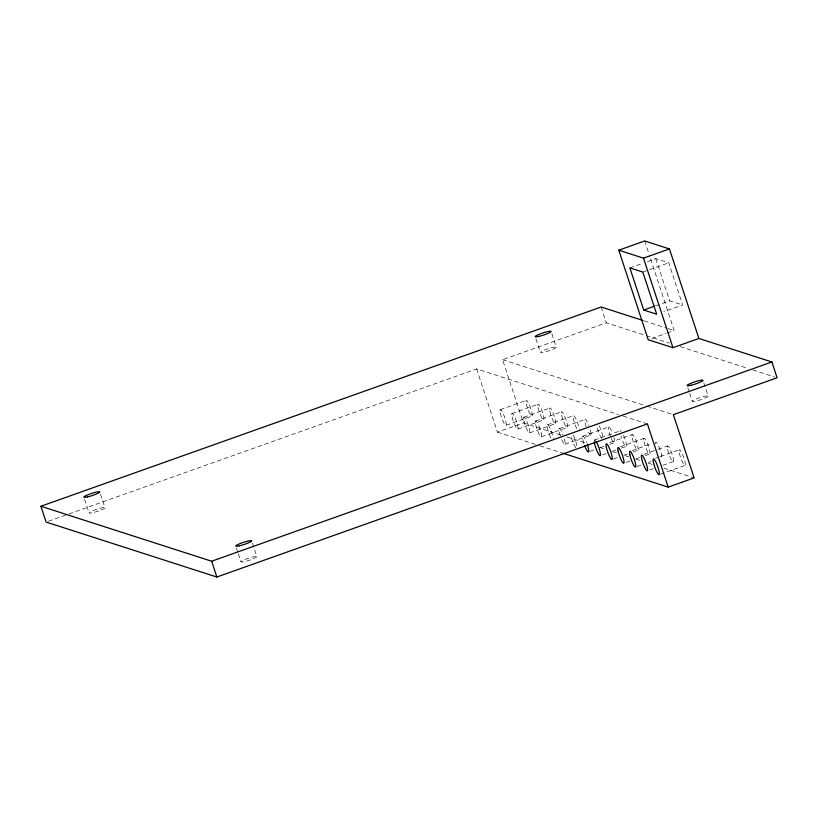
<?xml version="1.0" encoding="UTF-8"?>
<svg xmlns="http://www.w3.org/2000/svg" width="818" height="818" viewBox="0 0 818 818"><rect width="100%" height="100%" fill="white"/><g stroke="black" fill="none" stroke-linecap="round" stroke-linejoin="round"><path stroke-width="0.61" stroke-dasharray="4.09 3.07" d="M629.87 267.895L642.836 263.284M647.549 261.607L655.801 258.662L668.756 262.834L682.611 304.981L663.746 311.689M642.815 272.057L668.756 262.834M48.497 521.199L67.741 514.358M68.947 513.929L476.659 368.938L618.347 414.552M560.923 435.012L523.377 422.926L502.6 359.716L606.342 322.813L645.095 335.298M655.515 305.84L669.656 300.809L682.611 304.981M651.762 338.488L665.913 333.458M667.089 333.038L674.165 330.523L649.492 255.492M500.187 409.726L526.127 400.503M511.966 413.519L537.907 404.296M523.745 417.313L549.676 408.08M506.127 425.288L532.058 416.065M476.659 368.938L497.446 432.149L523.377 422.926M535.514 421.096L561.455 411.873M517.896 429.082L543.837 419.849M547.293 424.89L573.234 415.667M529.675 432.865L555.616 423.642M559.072 428.683L585.013 419.46M541.455 436.659L567.385 427.436M582.62 436.27L608.561 427.037A8.395 1.483 70.4 0 1 612.559 433.325M565.003 444.246L590.944 435.023A8.395 1.483 70.4 0 0 589.737 427.804M594.4 440.053L620.341 430.83M609.717 442.589L632.11 434.624M589.737 451.403L595.627 449.307M600.351 447.63L603.878 446.372M609.778 444.276L614.492 442.599M620.31 446.802L643.889 438.417M602.692 454.777L606.23 453.52M612.12 451.424L616.833 449.747M621.557 448.07L626.271 446.393M632.089 450.595L652.13 443.468M613.285 458.99L619.185 456.894M623.899 455.217L627.437 453.959M633.326 451.863L638.05 450.186M643.858 454.379L656.834 449.767M658.009 449.348L667.437 445.994M626.24 462.364L629.778 461.107M635.678 459L640.392 457.323M645.105 455.646L649.819 453.97M655.637 458.172L659.175 456.914M660.351 456.495L679.216 449.788M636.844 466.567L641.557 464.89M648.633 462.374L650.985 461.536M649.799 469.941L653.326 468.683M662.764 465.33L673.378 461.556M660.392 474.154L685.147 465.35M644.236 320.891L666.977 328.212M668.173 328.591L674.165 330.523M646.312 335.687L669.318 343.09M680.218 346.597L748.041 368.437M752.877 369.992L774.677 377.006M502.6 359.716L645.494 405.718M646.711 406.106L672.14 414.297M623.193 416.117L647.416 423.908M566.976 436.965L587.559 443.591M599.676 447.487L605.729 449.44M612.999 451.781L616.629 452.947M625.105 455.677L628.735 456.843M636.005 459.184L639.635 460.36M648.112 463.09L652.958 464.644M663.858 468.152L694.134 477.896M497.446 432.149L538.612 445.411M539.829 445.8L561.629 452.814M703.766 382.671L708.214 396.219A8.395 1.115 -18.2 0 1 695.985 401.096A8.395 1.115 -18.2 0 1 696.517 398.908A8.395 1.115 -18.2 0 1 708.214 396.219M655.801 258.662L669.656 300.809M644.717 240.973L649.093 254.275M687.815 387.722L689.298 392.231M689.666 393.366L692.263 401.27M601.148 307.016L606.342 322.813M551.853 333.764L556.301 347.313A8.395 1.115 -18.2 0 1 544.072 352.19A8.395 1.115 -18.2 0 1 544.614 350.002A8.395 1.115 -18.2 0 1 556.301 347.313M535.902 338.816L540.361 352.364M252.445 543.172L256.903 556.71A8.395 1.115 -18.2 0 1 244.674 561.598A8.395 1.115 -18.2 0 1 245.206 559.41A8.395 1.115 -18.2 0 1 256.903 556.71M236.504 548.224L237.987 552.733M238.355 553.868L240.952 561.761M100.532 494.266L104.99 507.804A8.395 1.115 -18.2 0 1 92.761 512.692A8.395 1.115 -18.2 0 1 93.293 510.504A8.395 1.115 -18.2 0 1 104.99 507.804M84.591 499.317L89.039 512.855M655.545 444A8.395 1.483 70.4 0 1 659.666 448.489A8.395 1.483 70.4 0 1 660.688 457.466M623.531 435.156A8.395 1.483 70.4 0 1 626.107 446.516A8.395 1.483 70.4 0 1 620.923 436.014M620.167 431.485A8.395 1.483 70.4 0 1 621.251 431.127M613.909 437.415A8.395 1.483 70.4 0 1 614.328 442.732A8.395 1.483 70.4 0 1 611.291 438.274M610.494 436.321A8.395 1.483 70.4 0 1 608.561 427.037M601.803 438.52A8.395 1.483 70.4 0 1 596.925 426.587M599.165 425.841A8.395 1.483 70.4 0 1 602.835 437.016M590.944 435.023A8.395 1.483 70.4 0 1 587.743 430.697M586.209 426.669A8.395 1.483 70.4 0 1 585.167 419.327A8.395 1.483 70.4 0 1 589.011 425.738M576.782 428.632A8.395 1.483 70.4 0 1 573.111 417.456A8.395 1.483 70.4 0 1 575.606 418.264A8.395 1.483 70.4 0 1 579.287 429.44M550.851 437.855A8.395 1.483 70.4 0 1 547.17 426.679A8.395 1.483 70.4 0 1 549.676 427.487A8.395 1.483 70.4 0 1 553.346 438.663M564.42 439.061A8.395 1.483 70.4 0 1 564.635 444.368A8.395 1.483 70.4 0 1 561.005 437.957M560.269 435.892A8.395 1.483 70.4 0 1 559.236 428.55A8.395 1.483 70.4 0 1 563.07 434.971M575.862 447.743A8.395 1.483 70.4 0 1 570.984 435.81M573.224 435.064A8.395 1.483 70.4 0 1 576.894 446.239M583.827 443.479A8.395 1.483 70.4 0 1 582.784 436.137A8.395 1.483 70.4 0 1 586.618 442.548M594.236 440.708A8.395 1.483 70.4 0 1 595.31 440.35M679.359 453.121A8.395 1.483 70.4 0 0 684.778 465.473A8.395 1.483 70.4 0 0 682.416 454.113A8.395 1.483 70.4 0 0 679.359 453.121M667.58 449.338A8.395 1.483 70.4 0 0 673.01 461.679A8.395 1.483 70.4 0 0 670.637 450.319A8.395 1.483 70.4 0 0 667.58 449.338M644.022 441.751A8.395 1.483 70.4 0 0 649.451 454.092A8.395 1.483 70.4 0 0 647.089 442.732A8.395 1.483 70.4 0 0 644.022 441.751M632.253 437.957A8.395 1.483 70.4 0 0 637.682 450.309A8.395 1.483 70.4 0 0 635.31 438.949A8.395 1.483 70.4 0 0 632.253 437.957M561.598 415.217A8.395 1.483 70.4 0 0 567.017 427.558A8.395 1.483 70.4 0 0 564.655 416.198A8.395 1.483 70.4 0 0 561.598 415.217M549.819 411.423A8.395 1.483 70.4 0 0 555.248 423.765A8.395 1.483 70.4 0 0 552.876 412.405A8.395 1.483 70.4 0 0 549.819 411.423M538.039 407.63A8.395 1.483 70.4 0 0 543.469 419.971A8.395 1.483 70.4 0 0 541.097 408.611A8.395 1.483 70.4 0 0 538.039 407.63M526.271 403.836A8.395 1.483 70.4 0 0 531.69 416.188A8.395 1.483 70.4 0 0 529.328 404.828A8.395 1.483 70.4 0 0 526.271 403.836M500.33 413.059A8.395 1.483 70.4 0 0 505.759 425.411A8.395 1.483 70.4 0 0 503.387 414.051A8.395 1.483 70.4 0 0 500.33 413.059M512.109 416.853A8.395 1.483 70.4 0 0 517.528 429.194A8.395 1.483 70.4 0 0 515.166 417.834A8.395 1.483 70.4 0 0 512.109 416.853M523.878 420.646A8.395 1.483 70.4 0 0 529.307 432.988A8.395 1.483 70.4 0 0 526.935 421.628A8.395 1.483 70.4 0 0 523.878 420.646M535.657 424.44A8.395 1.483 70.4 0 0 541.087 436.781A8.395 1.483 70.4 0 0 538.714 425.421A8.395 1.483 70.4 0 0 535.657 424.44"/><path stroke-width="1.23" d="M698.889 338.478L672.958 347.701L648.224 339.746L618.786 250.196L644.717 240.973L669.451 248.928L698.889 338.478L771.906 361.985L777.1 377.793L673.347 414.685L694.134 477.896L668.194 487.129L562.835 453.203M618.786 250.196L643.51 258.151L669.451 248.928M668.194 487.129L647.416 423.908L216.852 577.027L46.094 522.058L40.9 506.26L601.148 307.016L643.04 320.503M643.725 310.032L656.68 314.204L642.815 272.057L629.87 267.895L643.725 310.032L654.328 306.259M40.9 506.26L211.657 561.23L771.906 361.985M643.51 258.151L672.958 347.701M211.657 561.23L216.852 577.027M587.355 444.614A8.395 1.483 70.4 0 1 588.398 451.955A8.395 1.483 70.4 0 1 584.553 445.544M595.995 441.28A8.395 1.483 70.4 0 1 600.3 452.835A8.395 1.483 70.4 0 1 598.224 453.52A8.395 1.483 70.4 0 1 594.277 441.843M538.878 336.392A8.395 1.115 -18.2 0 0 551.107 331.505A8.395 1.115 -18.2 0 0 539.41 334.194A8.395 1.115 -18.2 0 0 538.878 336.392M87.567 496.894A8.395 1.115 -18.2 0 0 99.796 492.007A8.395 1.115 -18.2 0 0 88.099 494.696A8.395 1.115 -18.2 0 0 87.567 496.894M239.48 545.8A8.395 1.115 -18.2 0 0 251.709 540.913A8.395 1.115 -18.2 0 0 240.011 543.602A8.395 1.115 -18.2 0 0 239.48 545.8M690.791 385.298A8.395 1.115 -18.2 0 0 703.02 380.411A8.395 1.115 -18.2 0 0 691.322 383.1A8.395 1.115 -18.2 0 0 690.791 385.298M606.312 447.18A8.395 1.483 70.4 0 0 611.741 459.532A8.395 1.483 70.4 0 0 609.369 448.172A8.395 1.483 70.4 0 0 606.312 447.18M618.091 450.974A8.395 1.483 70.4 0 0 623.52 463.315A8.395 1.483 70.4 0 0 621.148 451.955A8.395 1.483 70.4 0 0 618.091 450.974M629.86 454.767A8.395 1.483 70.4 0 0 635.289 467.109A8.395 1.483 70.4 0 0 632.928 455.749A8.395 1.483 70.4 0 0 629.86 454.767M641.639 458.561A8.395 1.483 70.4 0 0 647.069 470.902A8.395 1.483 70.4 0 0 644.696 459.542A8.395 1.483 70.4 0 0 641.639 458.561M653.418 462.344A8.395 1.483 70.4 0 0 658.848 474.696A8.395 1.483 70.4 0 0 656.476 463.336A8.395 1.483 70.4 0 0 653.418 462.344"/></g></svg>
